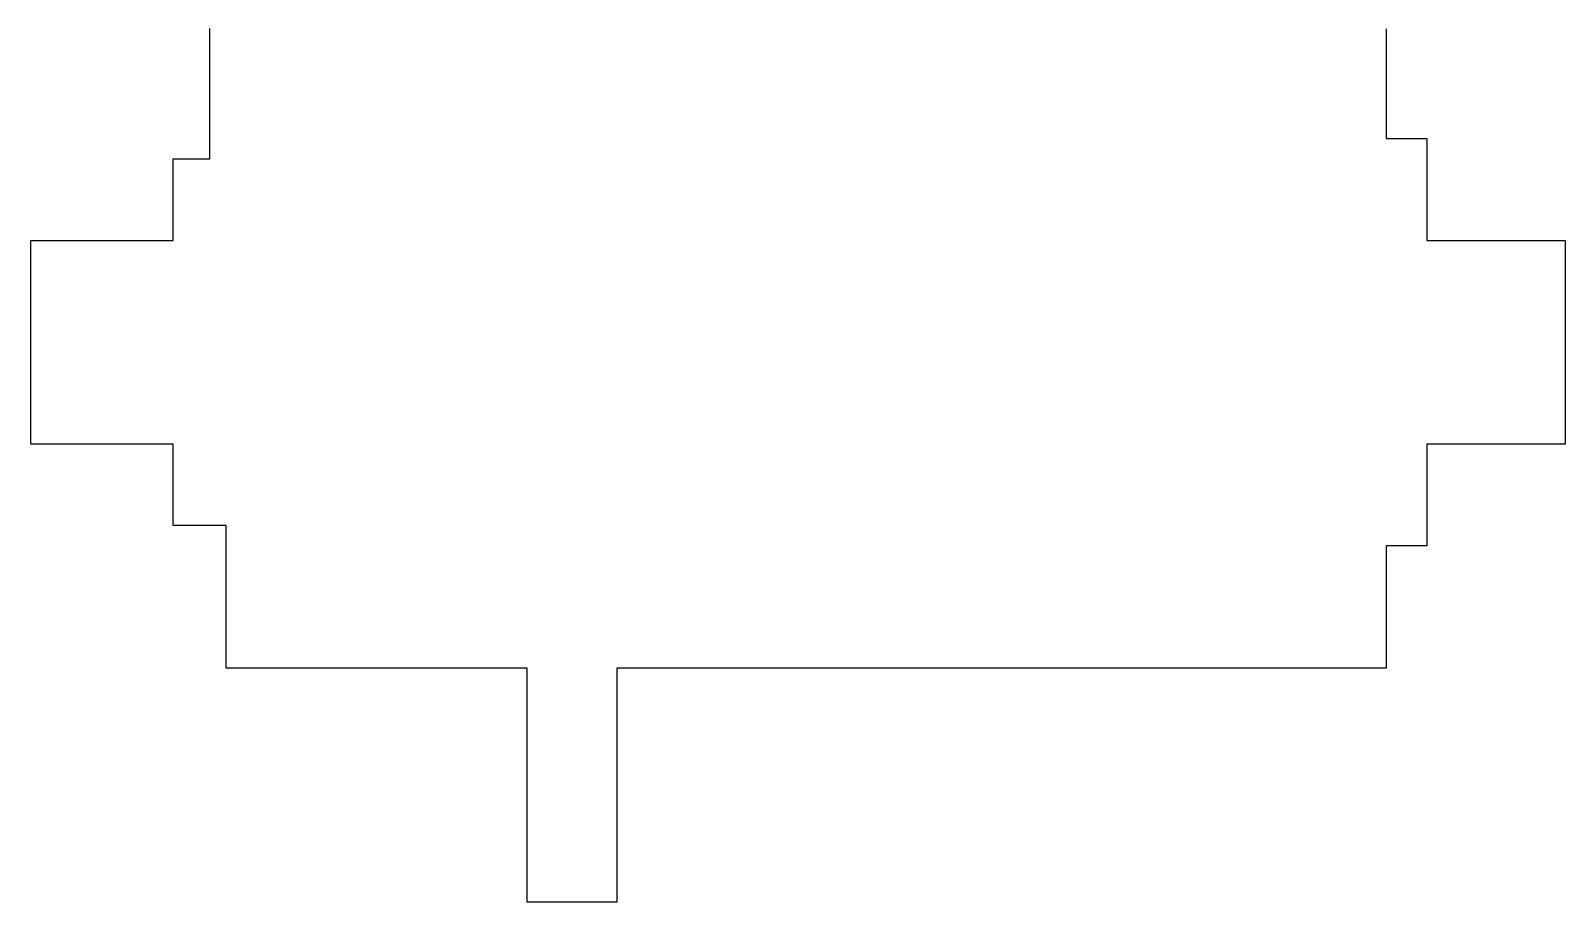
# Model space of a CAD drawing. Extents: x -168 to 1500, y -200 to 419.
# Drawn here: x 1245.38 to 1283.08, y 285.43 to 306.83 of the extents above; entities that cross this region are included whole.
import ezdxf

# ---------------------------------------------------------------- set-up
doc = ezdxf.new("R2010")
doc.units = 0
doc.layers.get('0').update_dxf_attribs({"linetype": 'CONTINUOUS'})

msp = doc.modelspace()

# ---------------------------------------------------------------- linework, layer by layer
at = {"color": 3}
for points in [[(1249.775, 303.679), (1249.775, 303.757), (1249.775, 303.835), (1249.775, 303.914), (1249.775, 303.992), (1249.775, 304.07), (1249.775, 304.148), (1249.775, 304.227), (1249.775, 304.305), (1249.775, 304.383), (1249.775, 304.461), (1249.775, 304.54), (1249.775, 304.618), (1249.775, 304.696), (1249.775, 304.774), (1249.775, 304.852), (1249.775, 304.931), (1249.775, 305.009), (1249.775, 305.087), (1249.775, 305.165), (1249.775, 305.244), (1249.775, 305.322), (1249.775, 305.4), (1249.775, 305.478), (1249.775, 305.557), (1249.775, 305.635), (1249.775, 305.713), (1249.775, 305.791), (1249.775, 305.87), (1249.775, 305.948), (1249.775, 306.026), (1249.775, 306.104), (1249.775, 306.183), (1249.775, 306.261), (1249.775, 306.339), (1249.775, 306.417), (1249.775, 306.496), (1249.775, 306.574), (1249.775, 306.652), (1249.775, 306.73), (1249.775, 306.809), (1249.775, 306.887)], [(1278.675, 306.876), (1278.675, 306.683), (1278.675, 306.49), (1278.675, 306.298), (1278.675, 306.105), (1278.675, 305.913), (1278.675, 305.72), (1278.675, 305.527), (1278.675, 305.335), (1278.675, 305.142), (1278.675, 304.949), (1278.675, 304.757), (1278.675, 304.564), (1278.675, 304.371), (1278.675, 304.179)], [(1278.675, 304.179), (1278.686, 304.179), (1278.696, 304.179), (1278.707, 304.179), (1278.717, 304.179), (1278.728, 304.179), (1278.738, 304.179), (1278.749, 304.179), (1278.76, 304.179), (1278.77, 304.179), (1278.781, 304.179), (1278.791, 304.179), (1278.802, 304.179), (1278.812, 304.179), (1278.823, 304.179), (1278.833, 304.179), (1278.844, 304.179), (1278.854, 304.179), (1278.865, 304.179), (1278.875, 304.179), (1278.886, 304.179), (1278.896, 304.179), (1278.907, 304.179), (1278.917, 304.179), (1278.928, 304.179), (1278.938, 304.179), (1278.949, 304.179), (1278.96, 304.179), (1278.97, 304.179), (1278.981, 304.179), (1278.991, 304.179), (1279.002, 304.179), (1279.012, 304.179), (1279.023, 304.179), (1279.033, 304.179), (1279.044, 304.179), (1279.054, 304.179), (1279.065, 304.179), (1279.075, 304.179), (1279.086, 304.179), (1279.096, 304.179), (1279.107, 304.179), (1279.117, 304.179), (1279.128, 304.179), (1279.138, 304.179), (1279.149, 304.179), (1279.16, 304.179), (1279.17, 304.179), (1279.181, 304.179), (1279.191, 304.179), (1279.202, 304.179), (1279.212, 304.179), (1279.223, 304.179), (1279.233, 304.179), (1279.244, 304.179), (1279.254, 304.179), (1279.265, 304.179), (1279.275, 304.179), (1279.286, 304.179), (1279.296, 304.179), (1279.307, 304.179), (1279.317, 304.179), (1279.328, 304.179), (1279.338, 304.179), (1279.349, 304.179), (1279.36, 304.179), (1279.37, 304.179), (1279.381, 304.179), (1279.391, 304.179), (1279.402, 304.179), (1279.412, 304.179), (1279.423, 304.179), (1279.433, 304.179), (1279.444, 304.179), (1279.454, 304.179), (1279.465, 304.179), (1279.475, 304.179), (1279.486, 304.179), (1279.496, 304.179), (1279.507, 304.179), (1279.517, 304.179), (1279.528, 304.179), (1279.538, 304.179), (1279.549, 304.179), (1279.56, 304.179), (1279.57, 304.179), (1279.581, 304.179), (1279.591, 304.179), (1279.602, 304.179), (1279.612, 304.179), (1279.623, 304.179), (1279.633, 304.179), (1279.644, 304.179), (1279.654, 304.179), (1279.665, 304.179), (1279.675, 304.179)], [(1279.675, 304.179), (1279.675, 304.153), (1279.675, 304.126), (1279.675, 304.1), (1279.675, 304.074), (1279.675, 304.047), (1279.675, 304.021), (1279.675, 303.995), (1279.675, 303.968), (1279.675, 303.942), (1279.675, 303.916), (1279.675, 303.889), (1279.675, 303.863), (1279.675, 303.837), (1279.675, 303.81), (1279.675, 303.784), (1279.675, 303.758), (1279.675, 303.731), (1279.675, 303.705), (1279.675, 303.679), (1279.675, 303.653), (1279.675, 303.626), (1279.675, 303.6), (1279.675, 303.574), (1279.675, 303.547), (1279.675, 303.521), (1279.675, 303.495), (1279.675, 303.468), (1279.675, 303.442), (1279.675, 303.416), (1279.675, 303.389), (1279.675, 303.363), (1279.675, 303.337), (1279.675, 303.31), (1279.675, 303.284), (1279.675, 303.258), (1279.675, 303.231), (1279.675, 303.205), (1279.675, 303.179), (1279.675, 303.153), (1279.675, 303.126), (1279.675, 303.1), (1279.675, 303.074), (1279.675, 303.047), (1279.675, 303.021), (1279.675, 302.995), (1279.675, 302.968), (1279.675, 302.942), (1279.675, 302.916), (1279.675, 302.889), (1279.675, 302.863), (1279.675, 302.837), (1279.675, 302.81), (1279.675, 302.784), (1279.675, 302.758), (1279.675, 302.731), (1279.675, 302.705), (1279.675, 302.679), (1279.675, 302.653), (1279.675, 302.626), (1279.675, 302.6), (1279.675, 302.574), (1279.675, 302.547), (1279.675, 302.521), (1279.675, 302.495), (1279.675, 302.468), (1279.675, 302.442), (1279.675, 302.416), (1279.675, 302.389), (1279.675, 302.363), (1279.675, 302.337), (1279.675, 302.31), (1279.675, 302.284), (1279.675, 302.258), (1279.675, 302.231), (1279.675, 302.205), (1279.675, 302.179), (1279.675, 302.153), (1279.675, 302.126), (1279.675, 302.1), (1279.675, 302.074), (1279.675, 302.047), (1279.675, 302.021), (1279.675, 301.995), (1279.675, 301.968), (1279.675, 301.942), (1279.675, 301.916), (1279.675, 301.889), (1279.675, 301.863), (1279.675, 301.837), (1279.675, 301.81), (1279.675, 301.784), (1279.675, 301.758), (1279.675, 301.731), (1279.675, 301.705), (1279.675, 301.679)], [(1248.875, 301.679), (1248.875, 301.7), (1248.875, 301.721), (1248.875, 301.742), (1248.875, 301.763), (1248.875, 301.784), (1248.875, 301.805), (1248.875, 301.826), (1248.875, 301.847), (1248.875, 301.868), (1248.875, 301.889), (1248.875, 301.91), (1248.875, 301.931), (1248.875, 301.953), (1248.875, 301.974), (1248.875, 301.995), (1248.875, 302.016), (1248.875, 302.037), (1248.875, 302.058), (1248.875, 302.079), (1248.875, 302.1), (1248.875, 302.121), (1248.875, 302.142), (1248.875, 302.163), (1248.875, 302.184), (1248.875, 302.205), (1248.875, 302.226), (1248.875, 302.247), (1248.875, 302.268), (1248.875, 302.289), (1248.875, 302.31), (1248.875, 302.331), (1248.875, 302.353), (1248.875, 302.374), (1248.875, 302.395), (1248.875, 302.416), (1248.875, 302.437), (1248.875, 302.458), (1248.875, 302.479), (1248.875, 302.5), (1248.875, 302.521), (1248.875, 302.542), (1248.875, 302.563), (1248.875, 302.584), (1248.875, 302.605), (1248.875, 302.626), (1248.875, 302.647), (1248.875, 302.668), (1248.875, 302.689), (1248.875, 302.71), (1248.875, 302.731), (1248.875, 302.753), (1248.875, 302.774), (1248.875, 302.795), (1248.875, 302.816), (1248.875, 302.837), (1248.875, 302.858), (1248.875, 302.879), (1248.875, 302.9), (1248.875, 302.921), (1248.875, 302.942), (1248.875, 302.963), (1248.875, 302.984), (1248.875, 303.005), (1248.875, 303.026), (1248.875, 303.047), (1248.875, 303.068), (1248.875, 303.089), (1248.875, 303.11), (1248.875, 303.131), (1248.875, 303.153), (1248.875, 303.174), (1248.875, 303.195), (1248.875, 303.216), (1248.875, 303.237), (1248.875, 303.258), (1248.875, 303.279), (1248.875, 303.3), (1248.875, 303.321), (1248.875, 303.342), (1248.875, 303.363), (1248.875, 303.384), (1248.875, 303.405), (1248.875, 303.426), (1248.875, 303.447), (1248.875, 303.468), (1248.875, 303.489), (1248.875, 303.51), (1248.875, 303.531), (1248.875, 303.553), (1248.875, 303.574), (1248.875, 303.595), (1248.875, 303.616), (1248.875, 303.637), (1248.875, 303.658), (1248.875, 303.679)], [(1248.875, 303.679), (1248.885, 303.679), (1248.894, 303.679), (1248.904, 303.679), (1248.913, 303.679), (1248.923, 303.679), (1248.932, 303.679), (1248.942, 303.679), (1248.951, 303.679), (1248.961, 303.679), (1248.97, 303.679), (1248.98, 303.679), (1248.989, 303.679), (1248.999, 303.679), (1249.008, 303.679), (1249.017, 303.679), (1249.027, 303.679), (1249.036, 303.679), (1249.046, 303.679), (1249.055, 303.679), (1249.065, 303.679), (1249.074, 303.679), (1249.084, 303.679), (1249.093, 303.679), (1249.103, 303.679), (1249.112, 303.679), (1249.122, 303.679), (1249.131, 303.679), (1249.141, 303.679), (1249.15, 303.679), (1249.16, 303.679), (1249.169, 303.679), (1249.179, 303.679), (1249.188, 303.679), (1249.197, 303.679), (1249.207, 303.679), (1249.216, 303.679), (1249.226, 303.679), (1249.235, 303.679), (1249.245, 303.679), (1249.254, 303.679), (1249.264, 303.679), (1249.273, 303.679), (1249.283, 303.679), (1249.292, 303.679), (1249.302, 303.679), (1249.311, 303.679), (1249.321, 303.679), (1249.33, 303.679), (1249.34, 303.679), (1249.349, 303.679), (1249.359, 303.679), (1249.368, 303.679), (1249.377, 303.679), (1249.387, 303.679), (1249.396, 303.679), (1249.406, 303.679), (1249.415, 303.679), (1249.425, 303.679), (1249.434, 303.679), (1249.444, 303.679), (1249.453, 303.679), (1249.463, 303.679), (1249.472, 303.679), (1249.482, 303.679), (1249.491, 303.679), (1249.501, 303.679), (1249.51, 303.679), (1249.52, 303.679), (1249.529, 303.679), (1249.539, 303.679), (1249.548, 303.679), (1249.557, 303.679), (1249.567, 303.679), (1249.576, 303.679), (1249.586, 303.679), (1249.595, 303.679), (1249.605, 303.679), (1249.614, 303.679), (1249.624, 303.679), (1249.633, 303.679), (1249.643, 303.679), (1249.652, 303.679), (1249.662, 303.679), (1249.671, 303.679), (1249.681, 303.679), (1249.69, 303.679), (1249.7, 303.679), (1249.709, 303.679), (1249.719, 303.679), (1249.728, 303.679), (1249.737, 303.679), (1249.747, 303.679), (1249.756, 303.679), (1249.766, 303.679), (1249.775, 303.679)], [(1245.375, 296.679), (1245.375, 296.732), (1245.375, 296.784), (1245.375, 296.837), (1245.375, 296.89), (1245.375, 296.942), (1245.375, 296.995), (1245.375, 297.048), (1245.375, 297.1), (1245.375, 297.153), (1245.375, 297.205), (1245.375, 297.258), (1245.375, 297.311), (1245.375, 297.363), (1245.375, 297.416), (1245.375, 297.469), (1245.375, 297.521), (1245.375, 297.574), (1245.375, 297.626), (1245.375, 297.679), (1245.375, 297.732), (1245.375, 297.784), (1245.375, 297.837), (1245.375, 297.89), (1245.375, 297.942), (1245.375, 297.995), (1245.375, 298.048), (1245.375, 298.1), (1245.375, 298.153), (1245.375, 298.205), (1245.375, 298.258), (1245.375, 298.311), (1245.375, 298.363), (1245.375, 298.416), (1245.375, 298.469), (1245.375, 298.521), (1245.375, 298.574), (1245.375, 298.626), (1245.375, 298.679), (1245.375, 298.732), (1245.375, 298.784), (1245.375, 298.837), (1245.375, 298.89), (1245.375, 298.942), (1245.375, 298.995), (1245.375, 299.047), (1245.375, 299.1), (1245.375, 299.153), (1245.375, 299.205), (1245.375, 299.258), (1245.375, 299.311), (1245.375, 299.363), (1245.375, 299.416), (1245.375, 299.468), (1245.375, 299.521), (1245.375, 299.574), (1245.375, 299.626), (1245.375, 299.679), (1245.375, 299.732), (1245.375, 299.784), (1245.375, 299.837), (1245.375, 299.889), (1245.375, 299.942), (1245.375, 299.995), (1245.375, 300.047), (1245.375, 300.1), (1245.375, 300.153), (1245.375, 300.205), (1245.375, 300.258), (1245.375, 300.311), (1245.375, 300.363), (1245.375, 300.416), (1245.375, 300.468), (1245.375, 300.521), (1245.375, 300.574), (1245.375, 300.626), (1245.375, 300.679), (1245.375, 300.732), (1245.375, 300.784), (1245.375, 300.837), (1245.375, 300.889), (1245.375, 300.942), (1245.375, 300.995), (1245.375, 301.047), (1245.375, 301.1), (1245.375, 301.153), (1245.375, 301.205), (1245.375, 301.258), (1245.375, 301.31), (1245.375, 301.363), (1245.375, 301.416), (1245.375, 301.468), (1245.375, 301.521), (1245.375, 301.574), (1245.375, 301.626), (1245.375, 301.679)], [(1245.375, 301.679), (1245.412, 301.679), (1245.449, 301.679), (1245.486, 301.679), (1245.523, 301.679), (1245.56, 301.679), (1245.596, 301.679), (1245.633, 301.679), (1245.67, 301.679), (1245.707, 301.679), (1245.744, 301.679), (1245.781, 301.679), (1245.817, 301.679), (1245.854, 301.679), (1245.891, 301.679), (1245.928, 301.679), (1245.965, 301.679), (1246.002, 301.679), (1246.039, 301.679), (1246.075, 301.679), (1246.112, 301.679), (1246.149, 301.679), (1246.186, 301.679), (1246.223, 301.679), (1246.26, 301.679), (1246.296, 301.679), (1246.333, 301.679), (1246.37, 301.679), (1246.407, 301.679), (1246.444, 301.679), (1246.481, 301.679), (1246.517, 301.679), (1246.554, 301.679), (1246.591, 301.679), (1246.628, 301.679), (1246.665, 301.679), (1246.702, 301.679), (1246.739, 301.679), (1246.775, 301.679), (1246.812, 301.679), (1246.849, 301.679), (1246.886, 301.679), (1246.923, 301.679), (1246.96, 301.679), (1246.996, 301.679), (1247.033, 301.679), (1247.07, 301.679), (1247.107, 301.679), (1247.144, 301.679), (1247.181, 301.679), (1247.217, 301.679), (1247.254, 301.679), (1247.291, 301.679), (1247.328, 301.679), (1247.365, 301.679), (1247.402, 301.679), (1247.439, 301.679), (1247.475, 301.679), (1247.512, 301.679), (1247.549, 301.679), (1247.586, 301.679), (1247.623, 301.679), (1247.66, 301.679), (1247.696, 301.679), (1247.733, 301.679), (1247.77, 301.679), (1247.807, 301.679), (1247.844, 301.679), (1247.881, 301.679), (1247.917, 301.679), (1247.954, 301.679), (1247.991, 301.679), (1248.028, 301.679), (1248.065, 301.679), (1248.102, 301.679), (1248.139, 301.679), (1248.175, 301.679), (1248.212, 301.679), (1248.249, 301.679), (1248.286, 301.679), (1248.323, 301.679), (1248.36, 301.679), (1248.396, 301.679), (1248.433, 301.679), (1248.47, 301.679), (1248.507, 301.679), (1248.544, 301.679), (1248.581, 301.679), (1248.617, 301.679), (1248.654, 301.679), (1248.691, 301.679), (1248.728, 301.679), (1248.765, 301.679), (1248.802, 301.679), (1248.839, 301.679), (1248.875, 301.679)], [(1279.675, 301.679), (1279.711, 301.679), (1279.747, 301.679), (1279.783, 301.679), (1279.818, 301.679), (1279.854, 301.679), (1279.89, 301.679), (1279.926, 301.679), (1279.962, 301.679), (1279.997, 301.679), (1280.033, 301.679), (1280.069, 301.679), (1280.105, 301.679), (1280.141, 301.679), (1280.176, 301.679), (1280.212, 301.679), (1280.248, 301.679), (1280.284, 301.679), (1280.32, 301.679), (1280.355, 301.679), (1280.391, 301.679), (1280.427, 301.679), (1280.463, 301.679), (1280.498, 301.679), (1280.534, 301.679), (1280.57, 301.679), (1280.606, 301.679), (1280.642, 301.679), (1280.677, 301.679), (1280.713, 301.679), (1280.749, 301.679), (1280.785, 301.679), (1280.821, 301.679), (1280.856, 301.679), (1280.892, 301.679), (1280.928, 301.679), (1280.964, 301.679), (1281, 301.679), (1281.035, 301.679), (1281.071, 301.679), (1281.107, 301.679), (1281.143, 301.679), (1281.178, 301.679), (1281.214, 301.679), (1281.25, 301.679), (1281.286, 301.679), (1281.322, 301.679), (1281.357, 301.679), (1281.393, 301.679), (1281.429, 301.679), (1281.465, 301.679), (1281.501, 301.679), (1281.536, 301.679), (1281.572, 301.679), (1281.608, 301.679), (1281.644, 301.679), (1281.68, 301.679), (1281.715, 301.679), (1281.751, 301.679), (1281.787, 301.679), (1281.823, 301.679), (1281.858, 301.679), (1281.894, 301.679), (1281.93, 301.679), (1281.966, 301.679), (1282.002, 301.679), (1282.037, 301.679), (1282.073, 301.679), (1282.109, 301.679), (1282.145, 301.679), (1282.181, 301.679), (1282.216, 301.679), (1282.252, 301.679), (1282.288, 301.679), (1282.324, 301.679), (1282.36, 301.679), (1282.395, 301.679), (1282.431, 301.679), (1282.467, 301.679), (1282.503, 301.679), (1282.538, 301.679), (1282.574, 301.679), (1282.61, 301.679), (1282.646, 301.679), (1282.682, 301.679), (1282.717, 301.679), (1282.753, 301.679), (1282.789, 301.679), (1282.825, 301.679), (1282.861, 301.679), (1282.896, 301.679), (1282.932, 301.679), (1282.968, 301.679), (1283.004, 301.679), (1283.04, 301.679), (1283.075, 301.679)], [(1283.075, 301.679), (1283.075, 301.679), (1283.075, 301.679), (1283.075, 301.679), (1283.075, 301.678), (1283.075, 301.678), (1283.075, 301.677), (1283.075, 301.676), (1283.075, 301.675), (1283.075, 301.673), (1283.075, 301.672), (1283.075, 301.67), (1283.075, 301.668), (1283.075, 301.666), (1283.075, 301.663), (1283.075, 301.66), (1283.075, 301.657), (1283.075, 301.654), (1283.075, 301.651), (1283.075, 301.647), (1283.075, 301.643), (1283.075, 301.639), (1283.075, 301.634), (1283.075, 301.63), (1283.075, 301.625), (1283.075, 301.62), (1283.075, 301.614), (1283.075, 301.609), (1283.075, 301.603), (1283.075, 301.597), (1283.075, 301.59), (1283.075, 301.584), (1283.075, 301.577), (1283.075, 301.57), (1283.075, 301.563), (1283.075, 301.555), (1283.075, 301.547), (1283.075, 301.539), (1283.075, 301.531), (1283.075, 301.522), (1283.075, 301.513), (1283.075, 301.504), (1283.075, 301.494), (1283.075, 301.485), (1283.075, 301.475), (1283.075, 301.465), (1283.075, 301.454), (1283.075, 301.444), (1283.075, 301.433), (1283.075, 301.421), (1283.075, 301.41), (1283.075, 301.398), (1283.075, 301.386), (1283.075, 301.374), (1283.075, 301.362), (1283.075, 301.349), (1283.075, 301.336), (1283.075, 301.323), (1283.075, 301.309), (1283.075, 301.295), (1283.075, 301.281), (1283.075, 301.267), (1283.075, 301.253), (1283.075, 301.238), (1283.075, 301.223), (1283.075, 301.208), (1283.075, 301.193), (1283.075, 301.177), (1283.075, 301.161), (1283.075, 301.145), (1283.075, 301.129), (1283.075, 301.112), (1283.075, 301.095), (1283.075, 301.078), (1283.075, 301.061), (1283.075, 301.044), (1283.075, 301.026), (1283.075, 301.008), (1283.075, 300.99), (1283.075, 300.972), (1283.075, 300.954), (1283.075, 300.935), (1283.075, 300.916), (1283.075, 300.897), (1283.075, 300.878), (1283.075, 300.858), (1283.075, 300.839), (1283.075, 300.819), (1283.075, 300.799), (1283.075, 300.779), (1283.075, 300.759), (1283.075, 300.738), (1283.075, 300.718), (1283.075, 300.697), (1283.075, 300.676), (1283.075, 300.655), (1283.075, 300.634), (1283.075, 300.612), (1283.075, 300.591), (1283.075, 300.569), (1283.075, 300.547), (1283.075, 300.526), (1283.075, 300.504), (1283.075, 300.482), (1283.075, 300.459), (1283.075, 300.437), (1283.075, 300.415), (1283.075, 300.392), (1283.075, 300.369), (1283.075, 300.347), (1283.075, 300.324), (1283.075, 300.301), (1283.075, 300.278), (1283.075, 300.255), (1283.075, 300.232), (1283.075, 300.209), (1283.075, 300.185), (1283.075, 300.162), (1283.075, 300.139), (1283.075, 300.115), (1283.075, 300.092), (1283.075, 300.068), (1283.075, 300.045), (1283.075, 300.021), (1283.075, 299.997), (1283.075, 299.974), (1283.075, 299.95), (1283.075, 299.926), (1283.075, 299.903), (1283.075, 299.879), (1283.075, 299.855), (1283.075, 299.831), (1283.075, 299.808), (1283.075, 299.784), (1283.075, 299.76), (1283.075, 299.737), (1283.075, 299.713), (1283.075, 299.689), (1283.075, 299.666), (1283.075, 299.642), (1283.075, 299.618), (1283.075, 299.595), (1283.075, 299.571), (1283.075, 299.548), (1283.075, 299.524), (1283.075, 299.501), (1283.075, 299.477), (1283.075, 299.454), (1283.075, 299.431), (1283.075, 299.407), (1283.075, 299.384), (1283.075, 299.361), (1283.075, 299.338), (1283.075, 299.315), (1283.075, 299.292), (1283.075, 299.269), (1283.075, 299.247), (1283.075, 299.224), (1283.075, 299.201), (1283.075, 299.179)], [(1283.075, 299.179), (1283.075, 299.153), (1283.075, 299.126), (1283.075, 299.1), (1283.075, 299.074), (1283.075, 299.047), (1283.075, 299.021), (1283.075, 298.995), (1283.075, 298.968), (1283.075, 298.942), (1283.075, 298.916), (1283.075, 298.889), (1283.075, 298.863), (1283.075, 298.837), (1283.075, 298.81), (1283.075, 298.784), (1283.075, 298.758), (1283.075, 298.732), (1283.075, 298.705), (1283.075, 298.679), (1283.075, 298.653), (1283.075, 298.626), (1283.075, 298.6), (1283.075, 298.574), (1283.075, 298.547), (1283.075, 298.521), (1283.075, 298.495), (1283.075, 298.468), (1283.075, 298.442), (1283.075, 298.416), (1283.075, 298.389), (1283.075, 298.363), (1283.075, 298.337), (1283.075, 298.311), (1283.075, 298.284), (1283.075, 298.258), (1283.075, 298.232), (1283.075, 298.205), (1283.075, 298.179), (1283.075, 298.153), (1283.075, 298.126), (1283.075, 298.1), (1283.075, 298.074), (1283.075, 298.047), (1283.075, 298.021), (1283.075, 297.995), (1283.075, 297.968), (1283.075, 297.942), (1283.075, 297.916), (1283.075, 297.89), (1283.075, 297.863), (1283.075, 297.837), (1283.075, 297.811), (1283.075, 297.784), (1283.075, 297.758), (1283.075, 297.732), (1283.075, 297.705), (1283.075, 297.679), (1283.075, 297.653), (1283.075, 297.626), (1283.075, 297.6), (1283.075, 297.574), (1283.075, 297.547), (1283.075, 297.521), (1283.075, 297.495), (1283.075, 297.469), (1283.075, 297.442), (1283.075, 297.416), (1283.075, 297.39), (1283.075, 297.363), (1283.075, 297.337), (1283.075, 297.311), (1283.075, 297.284), (1283.075, 297.258), (1283.075, 297.232), (1283.075, 297.205), (1283.075, 297.179), (1283.075, 297.153), (1283.075, 297.126), (1283.075, 297.1), (1283.075, 297.074), (1283.075, 297.048), (1283.075, 297.021), (1283.075, 296.995), (1283.075, 296.969), (1283.075, 296.942), (1283.075, 296.916), (1283.075, 296.89), (1283.075, 296.863), (1283.075, 296.837), (1283.075, 296.811), (1283.075, 296.784), (1283.075, 296.758), (1283.075, 296.732), (1283.075, 296.705), (1283.075, 296.679)], [(1248.875, 296.679), (1248.839, 296.679), (1248.802, 296.679), (1248.765, 296.679), (1248.728, 296.679), (1248.691, 296.679), (1248.654, 296.679), (1248.617, 296.679), (1248.581, 296.679), (1248.544, 296.679), (1248.507, 296.679), (1248.47, 296.679), (1248.433, 296.679), (1248.396, 296.679), (1248.36, 296.679), (1248.323, 296.679), (1248.286, 296.679), (1248.249, 296.679), (1248.212, 296.679), (1248.175, 296.679), (1248.139, 296.679), (1248.102, 296.679), (1248.065, 296.679), (1248.028, 296.679), (1247.991, 296.679), (1247.954, 296.679), (1247.917, 296.679), (1247.881, 296.679), (1247.844, 296.679), (1247.807, 296.679), (1247.77, 296.679), (1247.733, 296.679), (1247.696, 296.679), (1247.66, 296.679), (1247.623, 296.679), (1247.586, 296.679), (1247.549, 296.679), (1247.512, 296.679), (1247.475, 296.679), (1247.439, 296.679), (1247.402, 296.679), (1247.365, 296.679), (1247.328, 296.679), (1247.291, 296.679), (1247.254, 296.679), (1247.217, 296.679), (1247.181, 296.679), (1247.144, 296.679), (1247.107, 296.679), (1247.07, 296.679), (1247.033, 296.679), (1246.996, 296.679), (1246.96, 296.679), (1246.923, 296.679), (1246.886, 296.679), (1246.849, 296.679), (1246.812, 296.679), (1246.775, 296.679), (1246.739, 296.679), (1246.702, 296.679), (1246.665, 296.679), (1246.628, 296.679), (1246.591, 296.679), (1246.554, 296.679), (1246.517, 296.679), (1246.481, 296.679), (1246.444, 296.679), (1246.407, 296.679), (1246.37, 296.679), (1246.333, 296.679), (1246.296, 296.679), (1246.26, 296.679), (1246.223, 296.679), (1246.186, 296.679), (1246.149, 296.679), (1246.112, 296.679), (1246.075, 296.679), (1246.039, 296.679), (1246.002, 296.679), (1245.965, 296.679), (1245.928, 296.679), (1245.891, 296.679), (1245.854, 296.679), (1245.817, 296.679), (1245.781, 296.679), (1245.744, 296.679), (1245.707, 296.679), (1245.67, 296.679), (1245.633, 296.679), (1245.596, 296.679), (1245.56, 296.679), (1245.523, 296.679), (1245.486, 296.679), (1245.449, 296.679), (1245.412, 296.679), (1245.375, 296.679)], [(1248.875, 294.679), (1248.875, 294.7), (1248.875, 294.721), (1248.875, 294.742), (1248.875, 294.763), (1248.875, 294.784), (1248.875, 294.805), (1248.875, 294.826), (1248.875, 294.847), (1248.875, 294.868), (1248.875, 294.889), (1248.875, 294.91), (1248.875, 294.931), (1248.875, 294.953), (1248.875, 294.974), (1248.875, 294.995), (1248.875, 295.016), (1248.875, 295.037), (1248.875, 295.058), (1248.875, 295.079), (1248.875, 295.1), (1248.875, 295.121), (1248.875, 295.142), (1248.875, 295.163), (1248.875, 295.184), (1248.875, 295.205), (1248.875, 295.226), (1248.875, 295.247), (1248.875, 295.268), (1248.875, 295.289), (1248.875, 295.31), (1248.875, 295.331), (1248.875, 295.353), (1248.875, 295.374), (1248.875, 295.395), (1248.875, 295.416), (1248.875, 295.437), (1248.875, 295.458), (1248.875, 295.479), (1248.875, 295.5), (1248.875, 295.521), (1248.875, 295.542), (1248.875, 295.563), (1248.875, 295.584), (1248.875, 295.605), (1248.875, 295.626), (1248.875, 295.647), (1248.875, 295.668), (1248.875, 295.689), (1248.875, 295.71), (1248.875, 295.731), (1248.875, 295.753), (1248.875, 295.774), (1248.875, 295.795), (1248.875, 295.816), (1248.875, 295.837), (1248.875, 295.858), (1248.875, 295.879), (1248.875, 295.9), (1248.875, 295.921), (1248.875, 295.942), (1248.875, 295.963), (1248.875, 295.984), (1248.875, 296.005), (1248.875, 296.026), (1248.875, 296.047), (1248.875, 296.068), (1248.875, 296.089), (1248.875, 296.11), (1248.875, 296.131), (1248.875, 296.153), (1248.875, 296.174), (1248.875, 296.195), (1248.875, 296.216), (1248.875, 296.237), (1248.875, 296.258), (1248.875, 296.279), (1248.875, 296.3), (1248.875, 296.321), (1248.875, 296.342), (1248.875, 296.363), (1248.875, 296.384), (1248.875, 296.405), (1248.875, 296.426), (1248.875, 296.447), (1248.875, 296.468), (1248.875, 296.489), (1248.875, 296.51), (1248.875, 296.531), (1248.875, 296.553), (1248.875, 296.574), (1248.875, 296.595), (1248.875, 296.616), (1248.875, 296.637), (1248.875, 296.658), (1248.875, 296.679)], [(1283.075, 296.679), (1283.04, 296.679), (1283.004, 296.679), (1282.968, 296.679), (1282.932, 296.679), (1282.896, 296.679), (1282.861, 296.679), (1282.825, 296.679), (1282.789, 296.679), (1282.753, 296.679), (1282.717, 296.679), (1282.682, 296.679), (1282.646, 296.679), (1282.61, 296.679), (1282.574, 296.679), (1282.538, 296.679), (1282.503, 296.679), (1282.467, 296.679), (1282.431, 296.679), (1282.395, 296.679), (1282.36, 296.679), (1282.324, 296.679), (1282.288, 296.679), (1282.252, 296.679), (1282.216, 296.679), (1282.181, 296.679), (1282.145, 296.679), (1282.109, 296.679), (1282.073, 296.679), (1282.037, 296.679), (1282.002, 296.679), (1281.966, 296.679), (1281.93, 296.679), (1281.894, 296.679), (1281.858, 296.679), (1281.823, 296.679), (1281.787, 296.679), (1281.751, 296.679), (1281.715, 296.679), (1281.68, 296.679), (1281.644, 296.679), (1281.608, 296.679), (1281.572, 296.679), (1281.536, 296.679), (1281.501, 296.679), (1281.465, 296.679), (1281.429, 296.679), (1281.393, 296.679), (1281.357, 296.679), (1281.322, 296.679), (1281.286, 296.679), (1281.25, 296.679), (1281.214, 296.679), (1281.178, 296.679), (1281.143, 296.679), (1281.107, 296.679), (1281.071, 296.679), (1281.035, 296.679), (1281, 296.679), (1280.964, 296.679), (1280.928, 296.679), (1280.892, 296.679), (1280.856, 296.679), (1280.821, 296.679), (1280.785, 296.679), (1280.749, 296.679), (1280.713, 296.679), (1280.677, 296.679), (1280.642, 296.679), (1280.606, 296.679), (1280.57, 296.679), (1280.534, 296.679), (1280.498, 296.679), (1280.463, 296.679), (1280.427, 296.679), (1280.391, 296.679), (1280.355, 296.679), (1280.32, 296.679), (1280.284, 296.679), (1280.248, 296.679), (1280.212, 296.679), (1280.176, 296.679), (1280.141, 296.679), (1280.105, 296.679), (1280.069, 296.679), (1280.033, 296.679), (1279.997, 296.679), (1279.962, 296.679), (1279.926, 296.679), (1279.89, 296.679), (1279.854, 296.679), (1279.818, 296.679), (1279.783, 296.679), (1279.747, 296.679), (1279.711, 296.679), (1279.675, 296.679)], [(1279.675, 296.679), (1279.675, 296.653), (1279.675, 296.626), (1279.675, 296.6), (1279.675, 296.574), (1279.675, 296.547), (1279.675, 296.521), (1279.675, 296.495), (1279.675, 296.468), (1279.675, 296.442), (1279.675, 296.416), (1279.675, 296.389), (1279.675, 296.363), (1279.675, 296.337), (1279.675, 296.31), (1279.675, 296.284), (1279.675, 296.258), (1279.675, 296.231), (1279.675, 296.205), (1279.675, 296.179), (1279.675, 296.153), (1279.675, 296.126), (1279.675, 296.1), (1279.675, 296.074), (1279.675, 296.047), (1279.675, 296.021), (1279.675, 295.995), (1279.675, 295.968), (1279.675, 295.942), (1279.675, 295.916), (1279.675, 295.889), (1279.675, 295.863), (1279.675, 295.837), (1279.675, 295.81), (1279.675, 295.784), (1279.675, 295.758), (1279.675, 295.731), (1279.675, 295.705), (1279.675, 295.679), (1279.675, 295.653), (1279.675, 295.626), (1279.675, 295.6), (1279.675, 295.574), (1279.675, 295.547), (1279.675, 295.521), (1279.675, 295.495), (1279.675, 295.468), (1279.675, 295.442), (1279.675, 295.416), (1279.675, 295.389), (1279.675, 295.363), (1279.675, 295.337), (1279.675, 295.31), (1279.675, 295.284), (1279.675, 295.258), (1279.675, 295.231), (1279.675, 295.205), (1279.675, 295.179), (1279.675, 295.153), (1279.675, 295.126), (1279.675, 295.1), (1279.675, 295.074), (1279.675, 295.047), (1279.675, 295.021), (1279.675, 294.995), (1279.675, 294.968), (1279.675, 294.942), (1279.675, 294.916), (1279.675, 294.889), (1279.675, 294.863), (1279.675, 294.837), (1279.675, 294.81), (1279.675, 294.784), (1279.675, 294.758), (1279.675, 294.731), (1279.675, 294.705), (1279.675, 294.679), (1279.675, 294.653), (1279.675, 294.626), (1279.675, 294.6), (1279.675, 294.574), (1279.675, 294.547), (1279.675, 294.521), (1279.675, 294.495), (1279.675, 294.468), (1279.675, 294.442), (1279.675, 294.416), (1279.675, 294.389), (1279.675, 294.363), (1279.675, 294.337), (1279.675, 294.31), (1279.675, 294.284), (1279.675, 294.258), (1279.675, 294.231), (1279.675, 294.205), (1279.675, 294.179)], [(1250.175, 294.679), (1250.162, 294.679), (1250.148, 294.679), (1250.134, 294.679), (1250.121, 294.679), (1250.107, 294.679), (1250.093, 294.679), (1250.08, 294.679), (1250.066, 294.679), (1250.052, 294.679), (1250.039, 294.679), (1250.025, 294.679), (1250.011, 294.679), (1249.997, 294.679), (1249.984, 294.679), (1249.97, 294.679), (1249.956, 294.679), (1249.943, 294.679), (1249.929, 294.679), (1249.915, 294.679), (1249.902, 294.679), (1249.888, 294.679), (1249.874, 294.679), (1249.861, 294.679), (1249.847, 294.679), (1249.833, 294.679), (1249.82, 294.679), (1249.806, 294.679), (1249.792, 294.679), (1249.779, 294.679), (1249.765, 294.679), (1249.751, 294.679), (1249.737, 294.679), (1249.724, 294.679), (1249.71, 294.679), (1249.696, 294.679), (1249.683, 294.679), (1249.669, 294.679), (1249.655, 294.679), (1249.642, 294.679), (1249.628, 294.679), (1249.614, 294.679), (1249.601, 294.679), (1249.587, 294.679), (1249.573, 294.679), (1249.56, 294.679), (1249.546, 294.679), (1249.532, 294.679), (1249.519, 294.679), (1249.505, 294.679), (1249.491, 294.679), (1249.477, 294.679), (1249.464, 294.679), (1249.45, 294.679), (1249.436, 294.679), (1249.423, 294.679), (1249.409, 294.679), (1249.395, 294.679), (1249.382, 294.679), (1249.368, 294.679), (1249.354, 294.679), (1249.341, 294.679), (1249.327, 294.679), (1249.313, 294.679), (1249.3, 294.679), (1249.286, 294.679), (1249.272, 294.679), (1249.259, 294.679), (1249.245, 294.679), (1249.231, 294.679), (1249.217, 294.679), (1249.204, 294.679), (1249.19, 294.679), (1249.176, 294.679), (1249.163, 294.679), (1249.149, 294.679), (1249.135, 294.679), (1249.122, 294.679), (1249.108, 294.679), (1249.094, 294.679), (1249.081, 294.679), (1249.067, 294.679), (1249.053, 294.679), (1249.04, 294.679), (1249.026, 294.679), (1249.012, 294.679), (1248.999, 294.679), (1248.985, 294.679), (1248.971, 294.679), (1248.957, 294.679), (1248.944, 294.679), (1248.93, 294.679), (1248.916, 294.679), (1248.903, 294.679), (1248.889, 294.679), (1248.875, 294.679)], [(1250.175, 291.179), (1250.175, 291.216), (1250.175, 291.253), (1250.175, 291.289), (1250.175, 291.326), (1250.175, 291.363), (1250.175, 291.4), (1250.175, 291.437), (1250.175, 291.474), (1250.175, 291.51), (1250.175, 291.547), (1250.175, 291.584), (1250.175, 291.621), (1250.175, 291.658), (1250.175, 291.695), (1250.175, 291.731), (1250.175, 291.768), (1250.175, 291.805), (1250.175, 291.842), (1250.175, 291.879), (1250.175, 291.916), (1250.175, 291.953), (1250.175, 291.989), (1250.175, 292.026), (1250.175, 292.063), (1250.175, 292.1), (1250.175, 292.137), (1250.175, 292.174), (1250.175, 292.21), (1250.175, 292.247), (1250.175, 292.284), (1250.175, 292.321), (1250.175, 292.358), (1250.175, 292.395), (1250.175, 292.431), (1250.175, 292.468), (1250.175, 292.505), (1250.175, 292.542), (1250.175, 292.579), (1250.175, 292.616), (1250.175, 292.653), (1250.175, 292.689), (1250.175, 292.726), (1250.175, 292.763), (1250.175, 292.8), (1250.175, 292.837), (1250.175, 292.874), (1250.175, 292.91), (1250.175, 292.947), (1250.175, 292.984), (1250.175, 293.021), (1250.175, 293.058), (1250.175, 293.095), (1250.175, 293.131), (1250.175, 293.168), (1250.175, 293.205), (1250.175, 293.242), (1250.175, 293.279), (1250.175, 293.316), (1250.175, 293.353), (1250.175, 293.389), (1250.175, 293.426), (1250.175, 293.463), (1250.175, 293.5), (1250.175, 293.537), (1250.175, 293.574), (1250.175, 293.61), (1250.175, 293.647), (1250.175, 293.684), (1250.175, 293.721), (1250.175, 293.758), (1250.175, 293.795), (1250.175, 293.831), (1250.175, 293.868), (1250.175, 293.905), (1250.175, 293.942), (1250.175, 293.979), (1250.175, 294.016), (1250.175, 294.053), (1250.175, 294.089), (1250.175, 294.126), (1250.175, 294.163), (1250.175, 294.2), (1250.175, 294.237), (1250.175, 294.274), (1250.175, 294.31), (1250.175, 294.347), (1250.175, 294.384), (1250.175, 294.421), (1250.175, 294.458), (1250.175, 294.495), (1250.175, 294.531), (1250.175, 294.568), (1250.175, 294.605), (1250.175, 294.642), (1250.175, 294.679)], [(1279.675, 294.179), (1279.665, 294.179), (1279.654, 294.179), (1279.644, 294.179), (1279.633, 294.179), (1279.623, 294.179), (1279.612, 294.179), (1279.602, 294.179), (1279.591, 294.179), (1279.581, 294.179), (1279.57, 294.179), (1279.56, 294.179), (1279.549, 294.179), (1279.538, 294.179), (1279.528, 294.179), (1279.517, 294.179), (1279.507, 294.179), (1279.496, 294.179), (1279.486, 294.179), (1279.475, 294.179), (1279.465, 294.179), (1279.454, 294.179), (1279.444, 294.179), (1279.433, 294.179), (1279.423, 294.179), (1279.412, 294.179), (1279.402, 294.179), (1279.391, 294.179), (1279.381, 294.179), (1279.37, 294.179), (1279.36, 294.179), (1279.349, 294.179), (1279.338, 294.179), (1279.328, 294.179), (1279.317, 294.179), (1279.307, 294.179), (1279.296, 294.179), (1279.286, 294.179), (1279.275, 294.179), (1279.265, 294.179), (1279.254, 294.179), (1279.244, 294.179), (1279.233, 294.179), (1279.223, 294.179), (1279.212, 294.179), (1279.202, 294.179), (1279.191, 294.179), (1279.181, 294.179), (1279.17, 294.179), (1279.16, 294.179), (1279.149, 294.179), (1279.138, 294.179), (1279.128, 294.179), (1279.117, 294.179), (1279.107, 294.179), (1279.096, 294.179), (1279.086, 294.179), (1279.075, 294.179), (1279.065, 294.179), (1279.054, 294.179), (1279.044, 294.179), (1279.033, 294.179), (1279.023, 294.179), (1279.012, 294.179), (1279.002, 294.179), (1278.991, 294.179), (1278.981, 294.179), (1278.97, 294.179), (1278.96, 294.179), (1278.949, 294.179), (1278.938, 294.179), (1278.928, 294.179), (1278.917, 294.179), (1278.907, 294.179), (1278.896, 294.179), (1278.886, 294.179), (1278.875, 294.179), (1278.865, 294.179), (1278.854, 294.179), (1278.844, 294.179), (1278.833, 294.179), (1278.823, 294.179), (1278.812, 294.179), (1278.802, 294.179), (1278.791, 294.179), (1278.781, 294.179), (1278.77, 294.179), (1278.76, 294.179), (1278.749, 294.179), (1278.738, 294.179), (1278.728, 294.179), (1278.717, 294.179), (1278.707, 294.179), (1278.696, 294.179), (1278.686, 294.179), (1278.675, 294.179)], [(1278.675, 294.179), (1278.675, 294.147), (1278.675, 294.116), (1278.675, 294.084), (1278.675, 294.053), (1278.675, 294.021), (1278.675, 293.989), (1278.675, 293.958), (1278.675, 293.926), (1278.675, 293.895), (1278.675, 293.863), (1278.675, 293.831), (1278.675, 293.8), (1278.675, 293.768), (1278.675, 293.737), (1278.675, 293.705), (1278.675, 293.674), (1278.675, 293.642), (1278.675, 293.61), (1278.675, 293.579), (1278.675, 293.547), (1278.675, 293.516), (1278.675, 293.484), (1278.675, 293.453), (1278.675, 293.421), (1278.675, 293.389), (1278.675, 293.358), (1278.675, 293.326), (1278.675, 293.295), (1278.675, 293.263), (1278.675, 293.231), (1278.675, 293.2), (1278.675, 293.168), (1278.675, 293.137), (1278.675, 293.105), (1278.675, 293.074), (1278.675, 293.042), (1278.675, 293.01), (1278.675, 292.979), (1278.675, 292.947), (1278.675, 292.916), (1278.675, 292.884), (1278.675, 292.853), (1278.675, 292.821), (1278.675, 292.789), (1278.675, 292.758), (1278.675, 292.726), (1278.675, 292.695), (1278.675, 292.663), (1278.675, 292.631), (1278.675, 292.6), (1278.675, 292.568), (1278.675, 292.537), (1278.675, 292.505), (1278.675, 292.474), (1278.675, 292.442), (1278.675, 292.41), (1278.675, 292.379), (1278.675, 292.347), (1278.675, 292.316), (1278.675, 292.284), (1278.675, 292.253), (1278.675, 292.221), (1278.675, 292.189), (1278.675, 292.158), (1278.675, 292.126), (1278.675, 292.095), (1278.675, 292.063), (1278.675, 292.031), (1278.675, 292), (1278.675, 291.968), (1278.675, 291.937), (1278.675, 291.905), (1278.675, 291.874), (1278.675, 291.842), (1278.675, 291.81), (1278.675, 291.779), (1278.675, 291.747), (1278.675, 291.716), (1278.675, 291.684), (1278.675, 291.653), (1278.675, 291.621), (1278.675, 291.589), (1278.675, 291.558), (1278.675, 291.526), (1278.675, 291.495), (1278.675, 291.463), (1278.675, 291.431), (1278.675, 291.4), (1278.675, 291.368), (1278.675, 291.337), (1278.675, 291.305), (1278.675, 291.274), (1278.675, 291.242), (1278.675, 291.21), (1278.675, 291.179)], [(1257.575, 291.179), (1257.497, 291.179), (1257.42, 291.179), (1257.342, 291.179), (1257.264, 291.179), (1257.186, 291.179), (1257.108, 291.179), (1257.03, 291.179), (1256.952, 291.179), (1256.874, 291.179), (1256.796, 291.179), (1256.718, 291.179), (1256.641, 291.179), (1256.563, 291.179), (1256.485, 291.179), (1256.407, 291.179), (1256.329, 291.179), (1256.251, 291.179), (1256.173, 291.179), (1256.095, 291.179), (1256.017, 291.179), (1255.94, 291.179), (1255.862, 291.179), (1255.784, 291.179), (1255.706, 291.179), (1255.628, 291.179), (1255.55, 291.179), (1255.472, 291.179), (1255.394, 291.179), (1255.316, 291.179), (1255.238, 291.179), (1255.161, 291.179), (1255.083, 291.179), (1255.005, 291.179), (1254.927, 291.179), (1254.849, 291.179), (1254.771, 291.179), (1254.693, 291.179), (1254.615, 291.179), (1254.537, 291.179), (1254.46, 291.179), (1254.382, 291.179), (1254.304, 291.179), (1254.226, 291.179), (1254.148, 291.179), (1254.07, 291.179), (1253.992, 291.179), (1253.914, 291.179), (1253.836, 291.179), (1253.758, 291.179), (1253.681, 291.179), (1253.603, 291.179), (1253.525, 291.179), (1253.447, 291.179), (1253.369, 291.179), (1253.291, 291.179), (1253.213, 291.179), (1253.135, 291.179), (1253.057, 291.179), (1252.98, 291.179), (1252.902, 291.179), (1252.824, 291.179), (1252.746, 291.179), (1252.668, 291.179), (1252.59, 291.179), (1252.512, 291.179), (1252.434, 291.179), (1252.356, 291.179), (1252.279, 291.179), (1252.201, 291.179), (1252.123, 291.179), (1252.045, 291.179), (1251.967, 291.179), (1251.889, 291.179), (1251.811, 291.179), (1251.733, 291.179), (1251.655, 291.179), (1251.577, 291.179), (1251.5, 291.179), (1251.422, 291.179), (1251.344, 291.179), (1251.266, 291.179), (1251.188, 291.179), (1251.11, 291.179), (1251.032, 291.179), (1250.954, 291.179), (1250.876, 291.179), (1250.799, 291.179), (1250.721, 291.179), (1250.643, 291.179), (1250.565, 291.179), (1250.487, 291.179), (1250.409, 291.179), (1250.331, 291.179), (1250.253, 291.179), (1250.175, 291.179)], [(1257.575, 285.429), (1257.575, 285.489), (1257.575, 285.55), (1257.575, 285.61), (1257.575, 285.671), (1257.575, 285.731), (1257.575, 285.792), (1257.575, 285.853), (1257.575, 285.913), (1257.575, 285.974), (1257.575, 286.034), (1257.575, 286.095), (1257.575, 286.155), (1257.575, 286.216), (1257.575, 286.276), (1257.575, 286.337), (1257.575, 286.397), (1257.575, 286.458), (1257.575, 286.518), (1257.575, 286.579), (1257.575, 286.639), (1257.575, 286.7), (1257.575, 286.76), (1257.575, 286.821), (1257.575, 286.881), (1257.575, 286.942), (1257.575, 287.003), (1257.575, 287.063), (1257.575, 287.124), (1257.575, 287.184), (1257.575, 287.245), (1257.575, 287.305), (1257.575, 287.366), (1257.575, 287.426), (1257.575, 287.487), (1257.575, 287.547), (1257.575, 287.608), (1257.575, 287.668), (1257.575, 287.729), (1257.575, 287.789), (1257.575, 287.85), (1257.575, 287.91), (1257.575, 287.971), (1257.575, 288.031), (1257.575, 288.092), (1257.575, 288.153), (1257.575, 288.213), (1257.575, 288.274), (1257.575, 288.334), (1257.575, 288.395), (1257.575, 288.455), (1257.575, 288.516), (1257.575, 288.576), (1257.575, 288.637), (1257.575, 288.697), (1257.575, 288.758), (1257.575, 288.818), (1257.575, 288.879), (1257.575, 288.939), (1257.575, 289), (1257.575, 289.06), (1257.575, 289.121), (1257.575, 289.181), (1257.575, 289.242), (1257.575, 289.303), (1257.575, 289.363), (1257.575, 289.424), (1257.575, 289.484), (1257.575, 289.545), (1257.575, 289.605), (1257.575, 289.666), (1257.575, 289.726), (1257.575, 289.787), (1257.575, 289.847), (1257.575, 289.908), (1257.575, 289.968), (1257.575, 290.029), (1257.575, 290.089), (1257.575, 290.15), (1257.575, 290.21), (1257.575, 290.271), (1257.575, 290.331), (1257.575, 290.392), (1257.575, 290.453), (1257.575, 290.513), (1257.575, 290.574), (1257.575, 290.634), (1257.575, 290.695), (1257.575, 290.755), (1257.575, 290.816), (1257.575, 290.876), (1257.575, 290.937), (1257.575, 290.997), (1257.575, 291.058), (1257.575, 291.118), (1257.575, 291.179)], [(1278.675, 291.179), (1278.476, 291.179), (1278.277, 291.179), (1278.078, 291.179), (1277.88, 291.179), (1277.681, 291.179), (1277.482, 291.179), (1277.283, 291.179), (1277.084, 291.179), (1276.885, 291.179), (1276.686, 291.179), (1276.487, 291.179), (1276.288, 291.179), (1276.089, 291.179), (1275.89, 291.179), (1275.691, 291.179), (1275.492, 291.179), (1275.293, 291.179), (1275.094, 291.179), (1274.895, 291.179), (1274.696, 291.179), (1274.497, 291.179), (1274.298, 291.179), (1274.1, 291.179), (1273.901, 291.179), (1273.702, 291.179), (1273.503, 291.179), (1273.304, 291.179), (1273.105, 291.179), (1272.906, 291.179), (1272.707, 291.179), (1272.508, 291.179), (1272.309, 291.179), (1272.11, 291.179), (1271.911, 291.179), (1271.712, 291.179), (1271.513, 291.179), (1271.314, 291.179), (1271.115, 291.179), (1270.916, 291.179), (1270.717, 291.179), (1270.518, 291.179), (1270.32, 291.179), (1270.121, 291.179), (1269.922, 291.179), (1269.723, 291.179), (1269.524, 291.179), (1269.325, 291.179), (1269.126, 291.179), (1268.927, 291.179), (1268.728, 291.179), (1268.529, 291.179), (1268.33, 291.179), (1268.131, 291.179), (1267.932, 291.179), (1267.733, 291.179), (1267.534, 291.179), (1267.335, 291.179), (1267.136, 291.179), (1266.937, 291.179), (1266.738, 291.179), (1266.54, 291.179), (1266.341, 291.179), (1266.142, 291.179), (1265.943, 291.179), (1265.744, 291.179), (1265.545, 291.179), (1265.346, 291.179), (1265.147, 291.179), (1264.948, 291.179), (1264.749, 291.179), (1264.55, 291.179), (1264.351, 291.179), (1264.152, 291.179), (1263.953, 291.179), (1263.754, 291.179), (1263.555, 291.179), (1263.356, 291.179), (1263.157, 291.179), (1262.958, 291.179), (1262.76, 291.179), (1262.561, 291.179), (1262.362, 291.179), (1262.163, 291.179), (1261.964, 291.179), (1261.765, 291.179), (1261.566, 291.179), (1261.367, 291.179), (1261.168, 291.179), (1260.969, 291.179), (1260.77, 291.179), (1260.571, 291.179), (1260.372, 291.179), (1260.173, 291.179), (1259.974, 291.179), (1259.775, 291.179)], [(1259.775, 291.179), (1259.775, 291.118), (1259.775, 291.058), (1259.775, 290.997), (1259.775, 290.937), (1259.775, 290.876), (1259.775, 290.816), (1259.775, 290.755), (1259.775, 290.695), (1259.775, 290.634), (1259.775, 290.574), (1259.775, 290.513), (1259.775, 290.453), (1259.775, 290.392), (1259.775, 290.331), (1259.775, 290.271), (1259.775, 290.21), (1259.775, 290.15), (1259.775, 290.089), (1259.775, 290.029), (1259.775, 289.968), (1259.775, 289.908), (1259.775, 289.847), (1259.775, 289.787), (1259.775, 289.726), (1259.775, 289.666), (1259.775, 289.605), (1259.775, 289.545), (1259.775, 289.484), (1259.775, 289.424), (1259.775, 289.363), (1259.775, 289.303), (1259.775, 289.242), (1259.775, 289.181), (1259.775, 289.121), (1259.775, 289.06), (1259.775, 289), (1259.775, 288.939), (1259.775, 288.879), (1259.775, 288.818), (1259.775, 288.758), (1259.775, 288.697), (1259.775, 288.637), (1259.775, 288.576), (1259.775, 288.516), (1259.775, 288.455), (1259.775, 288.395), (1259.775, 288.334), (1259.775, 288.274), (1259.775, 288.213), (1259.775, 288.153), (1259.775, 288.092), (1259.775, 288.031), (1259.775, 287.971), (1259.775, 287.91), (1259.775, 287.85), (1259.775, 287.789), (1259.775, 287.729), (1259.775, 287.668), (1259.775, 287.608), (1259.775, 287.547), (1259.775, 287.487), (1259.775, 287.426), (1259.775, 287.366), (1259.775, 287.305), (1259.775, 287.245), (1259.775, 287.184), (1259.775, 287.124), (1259.775, 287.063), (1259.775, 287.003), (1259.775, 286.942), (1259.775, 286.881), (1259.775, 286.821), (1259.775, 286.76), (1259.775, 286.7), (1259.775, 286.639), (1259.775, 286.579), (1259.775, 286.518), (1259.775, 286.458), (1259.775, 286.397), (1259.775, 286.337), (1259.775, 286.276), (1259.775, 286.216), (1259.775, 286.155), (1259.775, 286.095), (1259.775, 286.034), (1259.775, 285.974), (1259.775, 285.913), (1259.775, 285.853), (1259.775, 285.792), (1259.775, 285.731), (1259.775, 285.671), (1259.775, 285.61), (1259.775, 285.55), (1259.775, 285.489), (1259.775, 285.429)], [(1259.775, 285.429), (1259.752, 285.429), (1259.729, 285.429), (1259.706, 285.429), (1259.683, 285.429), (1259.66, 285.429), (1259.636, 285.429), (1259.613, 285.429), (1259.59, 285.429), (1259.567, 285.429), (1259.544, 285.429), (1259.521, 285.429), (1259.497, 285.429), (1259.474, 285.429), (1259.451, 285.429), (1259.428, 285.429), (1259.405, 285.429), (1259.382, 285.429), (1259.358, 285.429), (1259.335, 285.429), (1259.312, 285.429), (1259.289, 285.429), (1259.266, 285.429), (1259.243, 285.429), (1259.22, 285.429), (1259.196, 285.429), (1259.173, 285.429), (1259.15, 285.429), (1259.127, 285.429), (1259.104, 285.429), (1259.081, 285.429), (1259.057, 285.429), (1259.034, 285.429), (1259.011, 285.429), (1258.988, 285.429), (1258.965, 285.429), (1258.942, 285.429), (1258.918, 285.429), (1258.895, 285.429), (1258.872, 285.429), (1258.849, 285.429), (1258.826, 285.429), (1258.803, 285.429), (1258.78, 285.429), (1258.756, 285.429), (1258.733, 285.429), (1258.71, 285.429), (1258.687, 285.429), (1258.664, 285.429), (1258.641, 285.429), (1258.617, 285.429), (1258.594, 285.429), (1258.571, 285.429), (1258.548, 285.429), (1258.525, 285.429), (1258.502, 285.429), (1258.478, 285.429), (1258.455, 285.429), (1258.432, 285.429), (1258.409, 285.429), (1258.386, 285.429), (1258.363, 285.429), (1258.34, 285.429), (1258.316, 285.429), (1258.293, 285.429), (1258.27, 285.429), (1258.247, 285.429), (1258.224, 285.429), (1258.201, 285.429), (1258.177, 285.429), (1258.154, 285.429), (1258.131, 285.429), (1258.108, 285.429), (1258.085, 285.429), (1258.062, 285.429), (1258.038, 285.429), (1258.015, 285.429), (1257.992, 285.429), (1257.969, 285.429), (1257.946, 285.429), (1257.923, 285.429), (1257.9, 285.429), (1257.876, 285.429), (1257.853, 285.429), (1257.83, 285.429), (1257.807, 285.429), (1257.784, 285.429), (1257.761, 285.429), (1257.737, 285.429), (1257.714, 285.429), (1257.691, 285.429), (1257.668, 285.429), (1257.645, 285.429), (1257.622, 285.429), (1257.598, 285.429), (1257.575, 285.429)]]:
    msp.add_lwpolyline(points, dxfattribs=at)

doc.saveas('drawing.dxf')
